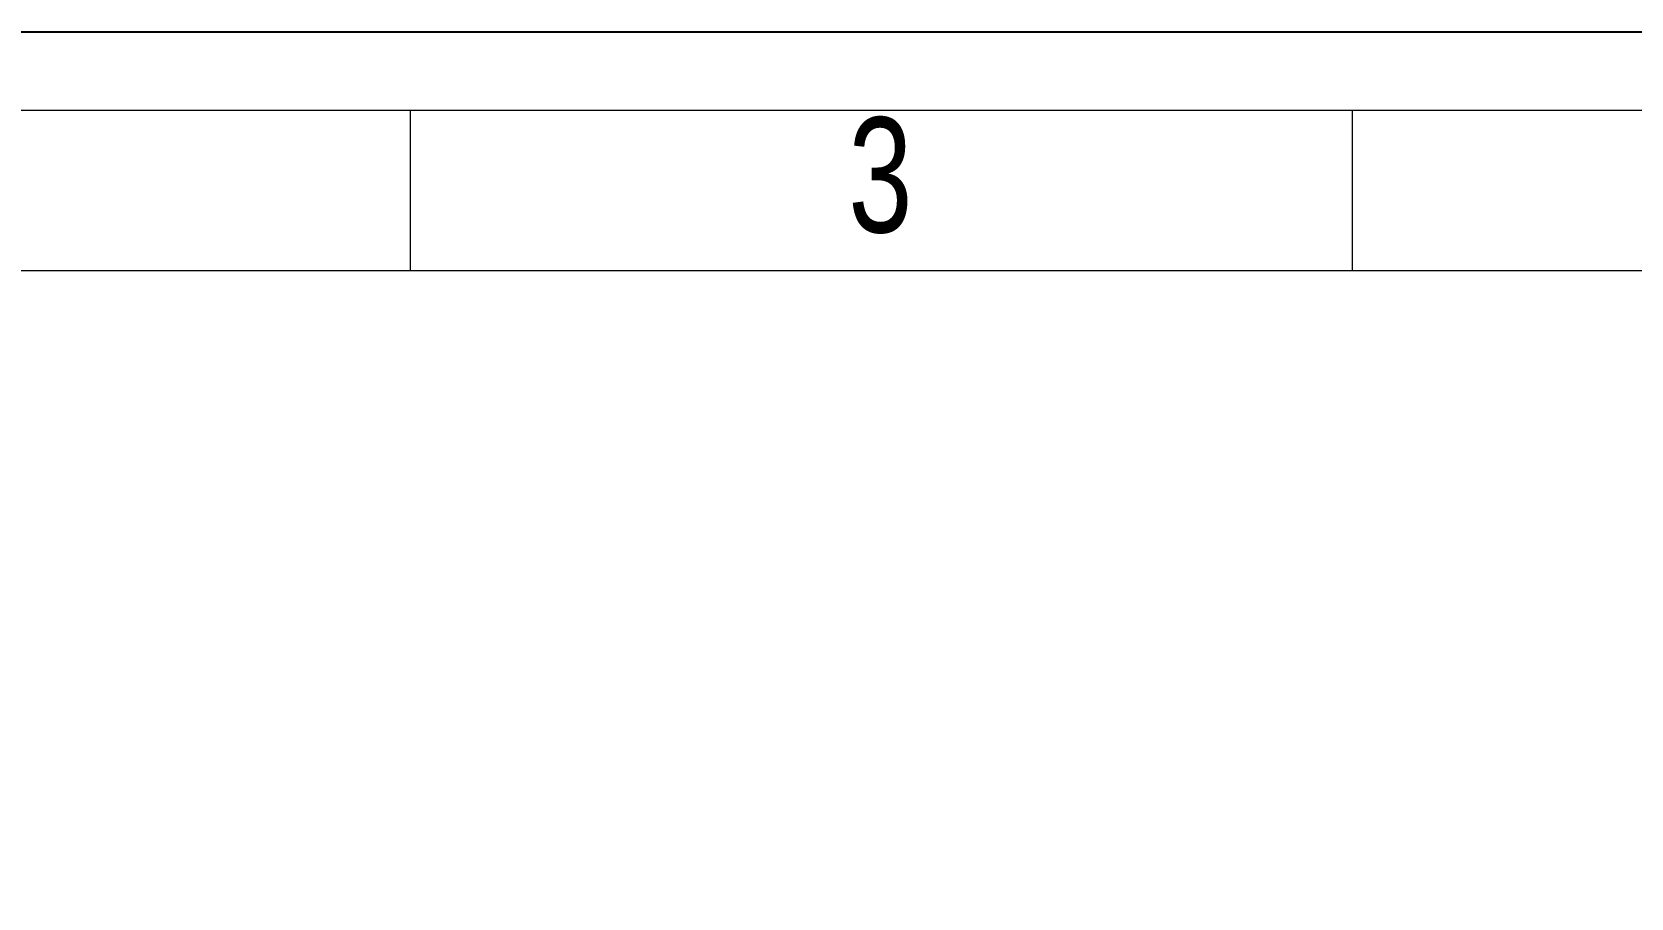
# Model space of a CAD drawing. Header units: millimetres. Extents: x -4200 to 3581, y -7493 to -4075.
# Drawn here: x 612.6 to 802, y -4177.6 to -4075.1 of the extents above; entities that cross this region are included whole.
import ezdxf

# ---------------------------------------------------------------- set-up
doc = ezdxf.new("R2010")
doc.units = ezdxf.units.MM
doc.header["$LTSCALE"] = 0.7
doc.linetypes.add('SLD-SOLID', pattern=[0])
doc.layers.add('out txt', color=202, linetype='Continuous', lineweight=13)
doc.styles.add('SLDTEXTSTYLE0', font='TXT', dxfattribs={"width": 0.75})

msp = doc.modelspace()

# ---------------------------------------------------------------- linework, layer by layer
at = {"layer": 'Defpoints', "linetype": 'SLD-SOLID'}
msp.add_lwpolyline([(-346.1, -4075.06), (991.41, -4075.06), (991.41, -5024.24), (-346.1, -5024.24)], close=True, dxfattribs=at)
at = {"layer": 'out txt', "linetype": 'SLD-SOLID'}
for p, q in [((657.43, -4103.29), (657.43, -4084.32)), ((769.02, -4103.29), (769.02, -4084.32)), ((-317.87, -4103.29), (963.19, -4103.29))]:
    msp.add_line(p, q, dxfattribs=at)
msp.add_lwpolyline([(-336.84, -4084.32), (982.16, -4084.32), (982.16, -5014.98), (-336.84, -5014.98)], close=True, dxfattribs=at)

# ---------------------------------------------------------------- texts
at = {"layer": 'out txt', "linetype": 'Continuous', "insert": (713.09, -4085.18), "char_height": 13.61, "attachment_point": 2, "style": 'SLDTEXTSTYLE0'}
msp.add_mtext('3', dxfattribs=at)

doc.saveas('drawing.dxf')
